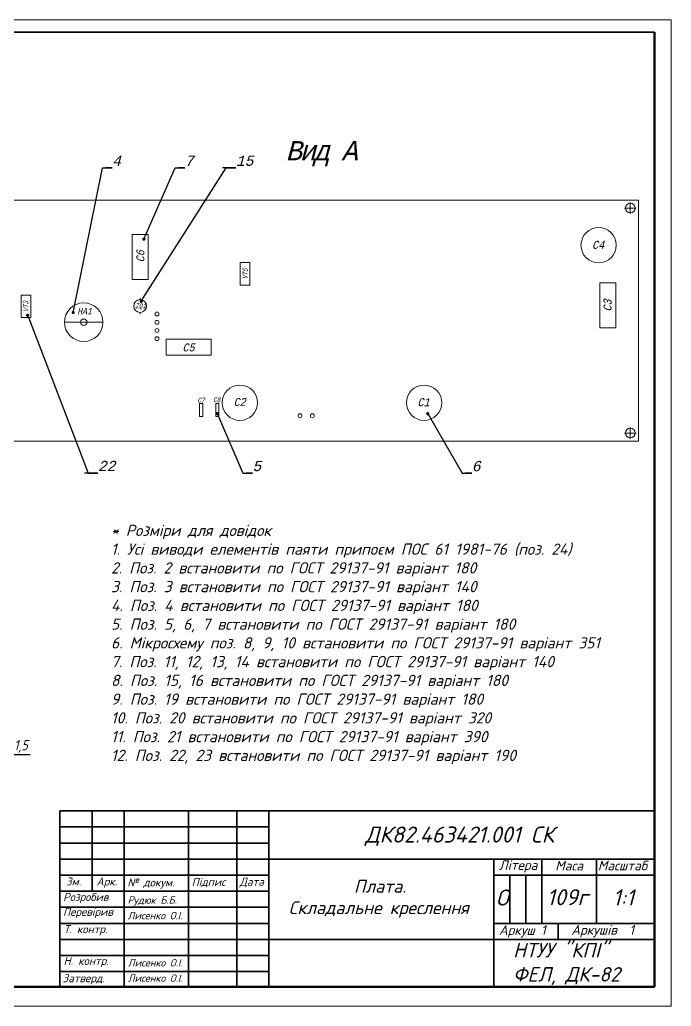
# Model space of a CAD drawing. Header units: millimetres. Extents: x 3240 to 3686, y 1624 to 1931.
# Drawn here: x 3482.9 to 3685.7, y 1624.5 to 1931.5 of the extents above; entities that cross this region are included whole.
import ezdxf
from ezdxf import colors
from ezdxf.entities.mleader import LeaderData, LeaderLine
from ezdxf.math import Vec2, Vec3

# ---------------------------------------------------------------- set-up
doc = ezdxf.new("R2010")
doc.units = ezdxf.units.MM
doc.layers.get('0').update_dxf_attribs({"lineweight": 13})
doc.layers.add('Основная', color=7, linetype='Continuous', lineweight=70)
doc.layers.add('схема', color=7, linetype='Continuous', lineweight=35)
doc.styles.get("Standard").update_dxf_attribs({"font": 'isocteur.ttf', "width": 0.85, "oblique": 15})
doc.styles.add('стиль1', font='isocpeui.ttf')
doc.dimstyles.new('Копия ISO-25', dxfattribs={"dimtxt": 2.5, "dimasz": 2.5, "dimexe": 1.25, "dimexo": 0.625, "dimtad": 1, "dimtih": 1, "dimtoh": 1, "dimtxsty": 'Standard', "dimcen": 2.5, "dimadec": 0, "dimazin": 0, "dimtfac": 1, "dimtmove": 1, "dimatfit": 3, "dimfxl": 1, "dimarcsym": 0})

# ---------------------------------------------------------------- blocks, each defined once
blk = doc.blocks.new('_Dot')
at = {"color": 0, "linetype": 'ByBlock', "lineweight": -2, "transparency": 33554674}
blk.add_line((-0.5, 0), (-1, 0), dxfattribs=at)
at = {"color": 0, "linetype": 'ByBlock', "transparency": 33554674, "const_width": 0.5}
blk.add_lwpolyline([(-0.25, 0, 1), (0.25, 0, 1)], format="xyb", close=True, dxfattribs=at)
blk = doc.blocks.new('*D133')
at = {"color": 0, "lineweight": -2, "transparency": 16777216}
for p, q in [((3471.18, 1706.06), (3471.18, 1708.56)), ((3464.12, 1703.56), (3472.43, 1703.56)), ((3464.12, 1702.06), (3472.43, 1702.06)), ((3471.18, 1703.56), (3471.18, 1702.06)), ((3471.18, 1703.56), (3471.18, 1702.06)), ((3471.18, 1702.81), (3480.42, 1702.81)), ((3480.42, 1702.81), (3486.2, 1702.81)), ((3471.18, 1699.56), (3471.18, 1697.06))]:
    blk.add_line(p, q, dxfattribs=at)
at = {"color": 0, "transparency": 16777216}
for points in [[(3470.76, 1706.06), (3471.6, 1706.06), (3471.18, 1703.56)], [(3470.76, 1699.56), (3471.6, 1699.56), (3471.18, 1702.06)]]:
    blk.add_solid(points, dxfattribs=at)
at = {"layer": 'Defpoints', "color": 0, "transparency": 16777216}
for p in [(3463.5, 1703.56), (3463.5, 1702.06), (3471.18, 1702.06)]:
    blk.add_point(p, dxfattribs=at)
at = {"color": 0, "transparency": 16777216, "insert": (3483.31, 1705.36), "char_height": 2.5, "attachment_point": 5, "style": 'стиль1'}
blk.add_mtext('{\\fISOCPEUR|b0|i0|c204|p34;\\H1.28x;\\Q15;\\W0.85;1,5}', dxfattribs=at)

msp = doc.modelspace()

# ---------------------------------------------------------------- linework, layer by layer
at = {"transparency": 33554674}
for p, q in [((3675.473, 1875.37), (3477.473, 1875.37)), ((3672.973, 1872.87), (3671.173, 1872.87)), ((3672.973, 1872.87), (3672.973, 1874.67)), ((3672.973, 1872.87), (3672.973, 1871.07)), ((3672.973, 1872.87), (3674.773, 1872.87)), ((3675.473, 1800.37), (3675.473, 1875.37)), ((3517.907, 1850.65), (3517.907, 1864.65)), ((3517.907, 1864.65), (3522.907, 1864.65)), ((3522.907, 1864.65), (3522.907, 1850.65)), ((3551.594, 1848.93), (3551.594, 1855.93)), ((3551.594, 1855.93), (3554.594, 1855.93)), ((3554.594, 1855.93), (3554.594, 1848.93)), ((3554.594, 1855.93), (3554.594, 1855.93)), ((3522.907, 1850.65), (3517.907, 1850.65)), ((3554.594, 1848.93), (3551.594, 1848.93)), ((3668.503, 1849.579), (3663.503, 1849.579)), ((3663.503, 1849.579), (3663.503, 1835.579)), ((3668.503, 1835.579), (3668.503, 1849.579)), ((3483.365, 1845.767), (3486.365, 1845.767)), ((3483.365, 1838.767), (3483.365, 1845.767)), ((3486.365, 1845.767), (3486.365, 1838.767)), ((3520.407, 1844.881), (3520.407, 1844.381)), ((3520.407, 1840.381), (3520.407, 1839.881)), ((3486.365, 1838.767), (3483.365, 1838.767)), ((3502.856, 1837.351), (3496.856, 1837.351)), ((3502.856, 1837.351), (3508.856, 1837.351)), ((3663.503, 1835.579), (3668.503, 1835.579)), ((3528.509, 1832.058), (3542.509, 1832.058)), ((3528.509, 1827.058), (3528.509, 1832.058)), ((3542.509, 1832.058), (3542.509, 1827.058)), ((3542.509, 1827.058), (3528.509, 1827.058)), ((3538.939, 1808.049), (3538.939, 1812.049)), ((3538.939, 1812.049), (3539.939, 1812.049)), ((3539.939, 1812.049), (3539.939, 1808.049)), ((3543.939, 1812.049), (3543.939, 1808.049)), ((3544.939, 1812.049), (3543.939, 1812.049)), ((3544.939, 1808.049), (3544.939, 1812.049)), ((3539.939, 1808.049), (3538.939, 1808.049)), ((3543.939, 1808.049), (3544.939, 1808.049)), ((3672.973, 1802.87), (3671.173, 1802.87)), ((3672.973, 1802.87), (3672.973, 1804.67)), ((3672.973, 1802.87), (3672.973, 1801.07)), ((3672.973, 1802.87), (3674.773, 1802.87)), ((3477.473, 1800.37), (3675.473, 1800.37))]:
    msp.add_line(p, q, dxfattribs=at)
msp.add_lwpolyline([(3240.474, 1926.481), (3240.474, 1624.481), (3680.474, 1624.481), (3685.716, 1624.481), (3685.716, 1931.481), (3260.474, 1931.481), (3240.474, 1931.481)], close=True)
for centre, radius in [((3672.973, 1872.87), 1.5), ((3663.114, 1861.317), 5.5), ((3502.856, 1837.351), 6), ((3520.407, 1842.381), 2), ((3525.665, 1839.919), 0.6), ((3502.856, 1837.351), 1), ((3525.665, 1837.315), 0.6), ((3525.665, 1834.79), 0.6), ((3525.665, 1832.219), 0.6), ((3551.445, 1812.31), 5.5), ((3608.79, 1812.31), 5.5), ((3570.166, 1808.24), 0.6), ((3574.001, 1808.24), 0.6), ((3672.973, 1802.87), 1.5)]:
    msp.add_circle(centre, radius, dxfattribs=at)
at = {"layer": 'Основная', "ltscale": 10}
for p, q in [((3680.473, 1927.569), (3680.473, 1630.569)), ((3680.473, 1630.569), (3260.473, 1630.569))]:
    msp.add_line(p, q, dxfattribs=at)
at = {"layer": 'схема'}
for p, q in [((3680.473, 1927.569), (3260.473, 1927.569)), ((3680.473, 1630.569), (3680.473, 1685.569)), ((3680.473, 1670.569), (3680.473, 1685.569)), ((3495.473, 1630.569), (3495.473, 1685.286)), ((3495.473, 1685.286), (3680.473, 1685.286)), ((3495.473, 1685.286), (3495.473, 1630.569)), ((3495.473, 1660.569), (3495.473, 1685.286)), ((3505.473, 1685.286), (3505.473, 1660.569)), ((3505.473, 1685.286), (3505.473, 1660.286)), ((3515.473, 1630.569), (3515.473, 1685.286)), ((3535.473, 1685.286), (3535.473, 1630.569)), ((3550.473, 1685.286), (3550.473, 1630.569)), ((3560.473, 1685.286), (3560.473, 1630.286)), ((3560.473, 1630.569), (3560.473, 1685.286)), ((3680.473, 1685.286), (3680.473, 1630.569)), ((3560.473, 1680.286), (3495.473, 1680.286)), ((3495.473, 1675.286), (3560.473, 1675.286)), ((3495.473, 1670.569), (3495.473, 1660.569)), ((3560.473, 1670.286), (3495.473, 1670.286)), ((3560.473, 1670.286), (3680.473, 1670.286)), ((3560.473, 1670.286), (3680.473, 1670.286)), ((3630.473, 1670.286), (3630.473, 1630.569)), ((3630.473, 1665.569), (3630.473, 1670.286)), ((3630.473, 1650.569), (3630.473, 1670.286)), ((3645.473, 1670.286), (3645.473, 1650.286)), ((3645.473, 1670.286), (3645.473, 1665.569)), ((3662.473, 1670.286), (3662.473, 1650.286)), ((3662.473, 1670.286), (3662.473, 1650.569)), ((3680.473, 1670.569), (3680.473, 1665.569)), ((3495.473, 1665.286), (3560.473, 1665.286)), ((3630.473, 1665.569), (3630.473, 1650.569)), ((3630.473, 1665.286), (3680.473, 1665.286)), ((3635.473, 1665.286), (3635.473, 1650.286)), ((3635.473, 1665.286), (3635.473, 1650.569)), ((3640.473, 1665.286), (3640.473, 1650.286)), ((3640.473, 1665.286), (3640.473, 1650.569)), ((3645.473, 1665.569), (3645.473, 1650.569)), ((3495.473, 1655.569), (3495.473, 1660.569)), ((3560.473, 1660.286), (3495.473, 1660.286)), ((3560.473, 1660.569), (3560.473, 1655.569)), ((3495.473, 1655.286), (3560.473, 1655.286)), ((3560.473, 1650.286), (3495.473, 1650.286)), ((3630.473, 1650.569), (3630.473, 1645.569)), ((3680.473, 1650.286), (3630.473, 1650.286)), ((3650.473, 1650.286), (3650.473, 1645.286)), ((3650.473, 1645.569), (3650.473, 1650.286)), ((3680.473, 1650.569), (3680.473, 1645.569)), ((3560.473, 1630.569), (3560.473, 1645.569)), ((3630.473, 1645.569), (3630.473, 1630.569)), ((3495.473, 1645.286), (3560.473, 1645.286)), ((3680.473, 1645.286), (3560.473, 1645.286)), ((3560.473, 1640.286), (3495.473, 1640.286)), ((3495.473, 1635.286), (3560.473, 1635.286)), ((3495.473, 1630.569), (3680.473, 1630.569)), ((3535.473, 1630.569), (3515.473, 1630.569)), ((3550.473, 1630.569), (3560.473, 1630.569)), ((3630.473, 1630.569), (3560.473, 1630.569))]:
    msp.add_line(p, q, dxfattribs=at)

# ---------------------------------------------------------------- texts
at = {"transparency": 33554674, "attachment_point": 1}
for s, width, heights, insert, char_height in [('{\\T0.75;Вид А}', 31.61763, [0], (3565.642, 1893.714), 6), ('{\\Q15;\\W0.75;C4}', 4.05068, [0], (3661.071, 1862.682), 2.5), ('{\\Q15;\\W0.75;ZQ1}', 4.05068, [0], (3518.87, 1843.197), 1.5), ('{\\Q15;\\W0.75;HA1}', 4.05068, [0], (3500.853, 1841.821), 2), ('{\\Q15;\\W0.75;C5}', 4.05068, [0], (3533.581, 1830.765), 2.5), ('{\\Q15;\\W0.75;С7}', 1.73665, [1.648], (3538.258, 1813.854), 1.5), ('{\\Q15;\\W0.75;С8}', 4.05068, [0], (3543.127, 1813.967), 1.5), ('{\\Q15;\\W0.75;C2}', 4.05068, [0], (3549.473, 1813.752), 2.5), ('{\\Q15;\\W0.75;C1}', 4.05068, [0], (3606.725, 1813.713), 2.5)]:
    msp.add_mtext_dynamic_manual_height_columns(s, width=width, gutter_width=12.5, heights=heights, dxfattribs=dict(at, insert=insert, char_height=char_height))
at = {"transparency": 33554674, "attachment_point": 1, "rotation": 90}
for s, insert, char_height in [('{\\Q15;\\W0.75;C6}', (3519.236, 1855.978), 2.5), ('{\\Q15;\\W0.75;VT5}', (3552.368, 1850.722), 1.5), ('{\\Q15;\\W0.75;VT3}', (3484.11, 1840.573), 1.5), ('{\\Q15;\\W0.75;C3}', (3664.633, 1840.668), 2.5)]:
    msp.add_mtext_dynamic_manual_height_columns(s, width=4.05068, gutter_width=12.5, heights=[0], dxfattribs=dict(at, insert=insert, char_height=char_height))
at = {"layer": 'схема', "attachment_point": 1, "style": 'стиль1'}
for s, width, gutter_width, heights, insert, char_height in [('* Розміри для довідок\\P1. Усі виводи елементів паяти припоєм ПОС 61 1981-76 (поз. 24) \\P2. Поз. 2 встановити по ГОСТ 29137-91 варіант 180\\P3. Поз. 3 встановити по ГОСТ 29137-91 варіант 140\\P4. Поз. 4 встановити по ГОСТ 29137-91 варіант 180\\P5. Поз. 5, 6, 7 встановити по ГОСТ 29137-91 варіант 180\\P6. Мікросхему поз. 8, 9, 10 встановити по ГОСТ 29137-91 варіант 351\\P7. Поз. 11, 12, 13, 14 встановити по ГОСТ 29137-91 варіант 140\\P8. Поз. 15, 16 встановити по ГОСТ 29137-91 варіант 180\\P9. Поз. 19 встановити по ГОСТ 29137-91 варіант 180\\P10. Поз. 20 встановити по ГОСТ 29137-91 варіант 320\\P11. Поз. 21 встановити по ГОСТ 29137-91 варіант 390\\P12. Поз. 22, 23 встановити по ГОСТ 29137-91 варіант 190', 185, 12.5, [0], (3511.347, 1774.323), 3.5), ('\\pi26.49091;Плата.\\P\\pi6.19697;Складальне креслення', 70, 17.5, [43.188], (3560.473, 1663.825), 4), ('109г', 18.04963, 15, [0], (3646.959, 1660.914), 5), ('О', 14.68521, 15, [0], (3631.151, 1660.818), 5), ('1:1', 14.68521, 15, [5.03], (3667.496, 1660.848), 5)]:
    msp.add_mtext_dynamic_manual_height_columns(s, width=width, gutter_width=gutter_width, heights=heights, dxfattribs=dict(at, insert=insert, char_height=char_height))
at = {"layer": 'схема', "lineweight": 80, "insert": (3590.413, 1680.413), "char_height": 5, "attachment_point": 1, "style": 'стиль1'}
msp.add_mtext_dynamic_manual_height_columns('ДК82.463421.001 СК', width=81.86775, gutter_width=12.5, heights=[0], dxfattribs=at)
at = {"layer": 'схема', "color": 0, "lineweight": 80, "attachment_point": 1, "style": 'стиль1'}
for s, width, insert, char_height in [('Літера', 13.34732, (3632.085, 1669.909), 3), ('Маса', 13.34732, (3649.585, 1669.733), 3), ('Масштаб', 13.34732, (3662.862, 1669.769), 3), ('Зм.', 8.25946, (3497.343, 1664.565), 2.5), ('Арк.', 8.25946, (3506.831, 1664.565), 2.5), ('№ докум.', 17.13629, (3516.45, 1664.26), 2.5), ('Підпис', 8.25946, (3536.465, 1664.417), 2.5), ('Дата', 8.25946, (3551.405, 1664.491), 2.5), ('Розробив', 20, (3496.443, 1659.74), 2.5), ('Перевірив', 20, (3496.423, 1655.103), 2.5), ('Т. контр.', 20, (3496.641, 1649.724), 2.5), ('Аркуш 1 ', 17.51191, (3632.077, 1649.682), 3), ('Аркушів  1', 26.54418, (3654.603, 1649.752), 3), ('НТУУ "КПІ"\\PФЕЛ, ДК-82', 41.25607, (3636.487, 1644.17), 4.5), ('Н. контр.', 20, (3496.596, 1639.853), 2.5), ('Затверд.', 20, (3496.272, 1634.461), 2.5)]:
    msp.add_mtext_dynamic_manual_height_columns(s, width=width, gutter_width=12.5, heights=[0], dxfattribs=dict(at, insert=insert, char_height=char_height))
at = {"layer": 'схема', "char_height": 2.3, "attachment_point": 1, "style": 'стиль1'}
for s, insert in [('Рудюк Б.Б.', (3516.545, 1658.68)), ('Лисенко О.І.', (3516.545, 1653.853)), ('Лисенко О.І.', (3516.602, 1639.162)), ('Лисенко О.І.', (3516.589, 1634.39))]:
    msp.add_mtext(s, dxfattribs=dict(at, insert=insert))

# ---------------------------------------------------------------- dimensions: what is measured, and where the dimension line sits
at = {"transparency": 33554674}
dim = msp.add_linear_dim(base=(3471.179, 1702.061), p1=(3463.497, 1703.561), p2=(3463.497, 1702.061), angle=90, text='{\\fISOCPEUR|b0|i0|c204|p34;\\H1.28x;\\Q15;\\W0.85;<>}', dimstyle='Копия ISO-25', override={"dimtxsty": 'стиль1'}, dxfattribs=at)
dim.commit()
dim.dimension.update_dxf_attribs({"geometry": '*D133', "text_midpoint": (3481.047, 1705.356)})

# ---------------------------------------------------------------- leaders
ml = msp.add_multileader_mtext('Standard', dxfattribs=at)
ml.set_content('4', color=256)
ml.set_leader_properties()
ml.set_arrow_properties(name='DOT')
ml.build(insert=Vec2(0, 0))
ml.multileader.update_dxf_attribs({"text_left_attachment_type": 6, "text_right_attachment_type": 6, "dogleg_length": 3, "arrow_head_size": 1})
ctx = ml.context
ctx.base_point, ctx.char_height, ctx.arrow_head_size, ctx.landing_gap_size, ctx.plane_origin = Vec3(3511.698, 1885.362), 3.2, 1, 0, Vec3(3499.583, 1840.362)
ctx.left_attachment, ctx.right_attachment = 6, 6
notes = []
notes.append((ctx, [(0, (1, 1, 0), (3508.698, 1885.362), (1, 0), 3, [(0, [(3499.583, 1840.362)], 0, [])])]))
ctx.mtext.insert, ctx.mtext.flow_direction = Vec3(3511.698, 1889.202), 5
ml = msp.add_multileader_mtext('Standard', dxfattribs=at)
ml.set_content('15', color=256)
ml.set_leader_properties()
ml.set_arrow_properties(name='DOT')
ml.build(insert=Vec2(0, 0))
ml.multileader.update_dxf_attribs({"text_left_attachment_type": 6, "text_right_attachment_type": 6, "dogleg_length": 3, "arrow_head_size": 1})
ctx = ml.context
ctx.base_point, ctx.char_height, ctx.arrow_head_size, ctx.landing_gap_size, ctx.plane_origin = Vec3(3550.22, 1885.375), 3.2, 1, 0, Vec3(3520.74, 1843.862)
ctx.left_attachment, ctx.right_attachment = 6, 6
notes.append((ctx, [(0, (1, 1, 0), (3547.22, 1885.375), (1, 0), 3, [(0, [(3520.74, 1843.862)], 0, [])])]))
ctx.mtext.insert, ctx.mtext.flow_direction = Vec3(3550.22, 1889.215), 5
ml = msp.add_multileader_mtext('Standard', dxfattribs=at)
ml.set_content('7', color=256)
ml.set_leader_properties()
ml.set_arrow_properties(name='DOT')
ml.build(insert=Vec2(0, 0))
ml.multileader.update_dxf_attribs({"text_left_attachment_type": 6, "text_right_attachment_type": 6, "dogleg_length": 3, "arrow_head_size": 1})
ctx = ml.context
ctx.base_point, ctx.char_height, ctx.arrow_head_size, ctx.landing_gap_size, ctx.plane_origin = Vec3(3534.34, 1885.35), 3.2, 1, 0, Vec3(3521.599, 1863.218)
ctx.left_attachment, ctx.right_attachment = 6, 6
notes.append((ctx, [(0, (1, 1, 0), (3531.34, 1885.35), (1, 0), 3, [(0, [(3521.599, 1863.218)], 0, [])])]))
ctx.mtext.insert, ctx.mtext.flow_direction = Vec3(3534.34, 1889.19), 5
ml = msp.add_multileader_mtext('Standard', dxfattribs=at)
ml.set_content('22', color=256)
ml.set_leader_properties()
ml.set_arrow_properties(name='DOT')
ml.build(insert=Vec2(0, 0))
ml.multileader.update_dxf_attribs({"text_left_attachment_type": 6, "text_right_attachment_type": 6, "dogleg_length": 3, "arrow_head_size": 1})
ctx = ml.context
ctx.base_point, ctx.char_height, ctx.arrow_head_size, ctx.landing_gap_size, ctx.plane_origin = Vec3(3507.266, 1790.368), 3.2, 1, 0, Vec3(3485.406, 1839.502)
ctx.left_attachment, ctx.right_attachment = 6, 6
notes.append((ctx, [(0, (1, 1, 0), (3504.266, 1790.368), (1, 0), 3, [(0, [(3485.406, 1839.502)], 0, [])])]))
ctx.mtext.insert, ctx.mtext.flow_direction = Vec3(3507.266, 1794.208), 5
ml = msp.add_multileader_mtext('Standard', dxfattribs=at)
ml.set_content('5', color=256)
ml.set_leader_properties()
ml.set_arrow_properties(name='DOT')
ml.build(insert=Vec2(0, 0))
ml.multileader.update_dxf_attribs({"text_left_attachment_type": 6, "text_right_attachment_type": 6, "dogleg_length": 3, "arrow_head_size": 1})
ctx = ml.context
ctx.base_point, ctx.char_height, ctx.arrow_head_size, ctx.landing_gap_size, ctx.plane_origin = Vec3(3555.354, 1790.371), 3.2, 1, 0, Vec3(3544.468, 1808.115)
ctx.left_attachment, ctx.right_attachment = 6, 6
notes.append((ctx, [(0, (1, 1, 0), (3552.354, 1790.371), (1, 0), 3, [(0, [(3544.443, 1808.953)], 0, [])])]))
ctx.mtext.insert, ctx.mtext.flow_direction = Vec3(3555.354, 1794.211), 5
ml = msp.add_multileader_mtext('Standard', dxfattribs=at)
ml.set_content('6', color=256)
ml.set_leader_properties()
ml.set_arrow_properties(name='DOT')
ml.build(insert=Vec2(0, 0))
ml.multileader.update_dxf_attribs({"text_left_attachment_type": 6, "text_right_attachment_type": 6, "dogleg_length": 3, "arrow_head_size": 1})
ctx = ml.context
ctx.base_point, ctx.char_height, ctx.arrow_head_size, ctx.landing_gap_size, ctx.plane_origin = Vec3(3623.608, 1790.331), 3.2, 1, 0, Vec3(3609.924, 1808.89)
ctx.left_attachment, ctx.right_attachment = 6, 6
notes.append((ctx, [(0, (1, 1, 0), (3620.608, 1790.331), (1, 0), 3, [(0, [(3609.924, 1808.89)], 0, [])])]))
ctx.mtext.insert, ctx.mtext.flow_direction = Vec3(3623.608, 1794.171), 5
for ctx, leaders in notes:
    for number, flags, end, landing, length, lines in leaders:
        leader = LeaderData()
        leader.index, (leader.has_last_leader_line, leader.has_dogleg_vector, leader.attachment_direction) = number, flags
        leader.last_leader_point, leader.dogleg_vector, leader.dogleg_length = Vec3(end), Vec3(landing), length
        for number, points, colour, breaks in lines:
            line = LeaderLine()
            line.index, line.vertices, line.color, line.breaks = number, Vec3.list(points), colors.encode_raw_color(colour), breaks
            leader.lines.append(line)
        ctx.leaders.append(leader)

doc.saveas('drawing.dxf')
